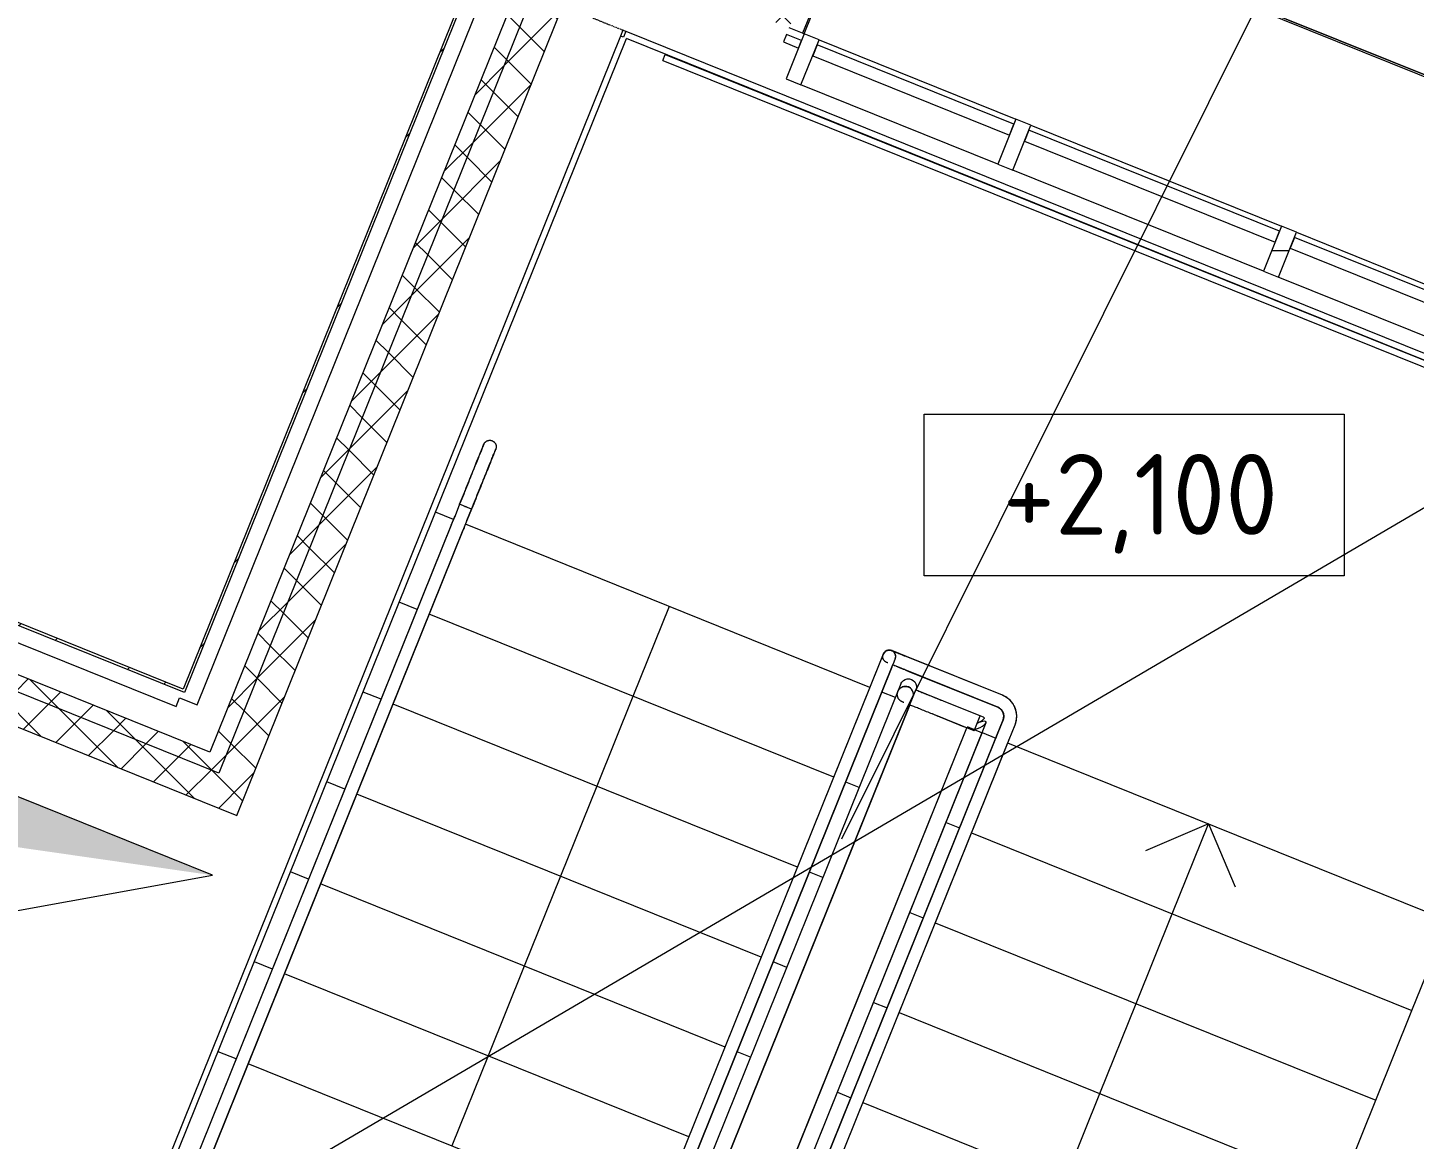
# Model space of a CAD drawing. Header units: millimetres. Extents: x -584918 to 2941280, y 3000189 to 4229862.
# Drawn here: x 181199 to 185491, y 3852971 to 3856411 of the extents above; entities that cross this region are included whole.
import ezdxf

# ---------------------------------------------------------------- set-up
doc = ezdxf.new("R2010")
doc.units = ezdxf.units.MM
doc.linetypes.add('ASVP_Штриховая_ш3 п1_5', pattern=[4.5, 3, -1.5])
for name, color, linetype, lineweight in [('Аннотация', 7, 'Continuous', 0), ('Витраж', 7, 'Continuous', 0), ('Лестницы', 7, 'Continuous', 0), ('Линии', 7, 'Continuous', 0), ('Линии разделители', 7, 'ASVP_Штриховая_ш3 п1_5', 0), ('Обобщенные модели', 7, 'Continuous', 0), ('Ограждение', 7, 'Continuous', 0), ('Отметки', 7, 'Continuous', 0), ('Панели витража', 7, 'Continuous', 0), ('Стены внутренние', 7, 'Continuous', 0), ('Стены наружные', 7, 'Continuous', 0), ('Стены отделка', 7, 'Continuous', 0), ('Стены перегородки', 7, 'Continuous', 0), ('Стены штриховка', 7, 'Continuous', 0), ('Стрелки вверх', 7, 'Continuous', 0), ('Узлы', 7, 'Continuous', 0), ('экспертиза ДУ пояснения', 6, 'Continuous', 0), ('экспертиза условные обозначения', 1, 'Continuous', 0)]:
    doc.layers.add(name, color=color, linetype=linetype, lineweight=lineweight)
doc.styles.add('GOST Common_2', font='', dxfattribs={"height": 500})
doc.styles.get('GOST Common_2').set_extended_font_data('GOST Common')
pattern_1 = [(45, (184030.3, 3824416.36), (-235.7317, 235.7317), []), (45, (184187.46, 3824416.36), (-235.7317, 235.7317), [])]
pattern_2 = [(45, (184030.3, 3824416.36), (-70.71068, 70.71068), []), (135, (184030.3, 3824416.36), (-70.71068, -70.71068), [])]

# ---------------------------------------------------------------- blocks, each defined once
blk = doc.blocks.new('Системная панель - Cтеклопакет Двухкамерный_36 мм-6485565-АР Этаж 02')
at = {"layer": 'Панели витража', "lineweight": 18}
for p, q in [((418.3, 18), (-418.3, 18)), ((-418.3, 18), (-418.3, -18)), ((418.3, -18), (418.3, 18)), ((-418.3, -18), (418.3, -18))]:
    blk.add_line(p, q, dxfattribs=at)
blk = doc.blocks.new('Прямоугольный импост - 50х150_RAL 3009-6573670-АР Этаж 02')
at = {"layer": 'Витраж'}
for p, q in [((273.9, 31693.2), (1050, 31380.5)), ((993.9, 31241.4), (217.9, 31554.1))]:
    blk.add_line(p, q, dxfattribs=at)
blk = doc.blocks.new('Прямоугольный импост - 50х150_RAL 3009-6573673-АР Этаж 02')
at = {"layer": 'Витраж'}
h = blk.add_hatch(dxfattribs=at)
h.set_pattern_fill('FP_4', color=256, style=0, pattern_type=2)
h.set_pattern_definition([(158.051, (-10730.44, -29463.5), (-284.821, -706.768), []), (158.051, (-10694.75, -29374.9), (-284.821, -706.768), []), (158.051, (-10659.2, -29286.8), (-284.821, -706.768), []), (158.051, (-10552.7, -29022.44), (-284.821, -706.768), [])])
h.paths.add_polyline_path([(-25, -115), (-25, 35), (25, 35), (25, -115)])
at = {"layer": 'Витраж', "lineweight": 18}
for p, q in [((-25, 35), (25, 35)), ((-25, -115), (-25, 35)), ((25, 35), (25, -115)), ((25, -115), (-25, -115))]:
    blk.add_line(p, q, dxfattribs=at)
blk = doc.blocks.new('Системная панель - Cтеклопакет Двухкамерный_36 мм-7836303-АР Этаж 02')
at = {"layer": 'Панели витража', "lineweight": 18}
for p, q in [((328.3, 18), (-328.3, 18)), ((-328.3, 18), (-328.3, -18)), ((328.3, -18), (328.3, 18)), ((-328.3, -18), (328.3, -18))]:
    blk.add_line(p, q, dxfattribs=at)
blk = doc.blocks.new('Прямоугольный импост - 50х150_RAL 3009-7836373-АР Этаж 02')
at = {"layer": 'Витраж'}
for p, q in [((-381.5, 31957.4), (227.6, 31711.9)), ((171.5, 31572.8), (-437.6, 31818.2))]:
    blk.add_line(p, q, dxfattribs=at)
blk = doc.blocks.new('Прямоугольный импост - 50х150_RAL 3009-V1-АР Этаж 02')
at = {"layer": 'Витраж', "lineweight": 18}
for p, q in [((-25, 35), (25, 35)), ((-25, -115), (-25, 35)), ((25, 35), (25, -115)), ((25, -115), (-25, -115))]:
    blk.add_line(p, q, dxfattribs=at)
blk = doc.blocks.new('Ограждение - Ограждение-6237857-АР Этаж 02')
at = {"layer": 'Ограждение'}
for p, q in [((-865.4, 31893.6), (-857.9, 31912.2)), ((-857.9, 31912.2), (2017.4, 30753.5)), ((-865.4, 31893.6), (2009.9, 30734.9)), ((2017.4, 30753.5), (2009.9, 30734.9))]:
    blk.add_line(p, q, dxfattribs=at)
blk = doc.blocks.new('Тип перил - Перила_Внутренний_-6241372-АР Этаж 02')
at = {"layer": 'Ограждение'}
for p, q in [((-1494.5, 30520), (-1508.7, 30484.5)), ((-1478.1, 30513.4), (-1473.7, 30511.6)), ((-1471.6, 30469.6), (-1457.4, 30505)), ((-1520.4, 30455.5), (-2970.6, 26857)), ((-2933.5, 26842.1), (-1483.3, 30440.6))]:
    blk.add_line(p, q, dxfattribs=at)
at = {"layer": 'Ограждение', "flags": 128}
for points in [[(-1520.4, 30455.5), (-1519.5, 30457.9), (-1518.5, 30460.2), (-1517.5, 30462.7), (-1516.6, 30465.1), (-1515.5, 30467.6), (-1514.5, 30470.1), (-1513.5, 30472.7), (-1512.5, 30475.3), (-1511.4, 30477.8), (-1510.4, 30480.4), (-1509.3, 30483), (-1508.7, 30484.5)], [(-1471.6, 30469.6), (-1472.7, 30467), (-1473.7, 30464.4), (-1474.8, 30461.8), (-1475.8, 30459.3), (-1476.8, 30456.7), (-1477.8, 30454.2), (-1478.9, 30451.7), (-1479.9, 30449.2), (-1480.8, 30446.7), (-1481.8, 30444.3), (-1482.8, 30441.9), (-1483.3, 30440.6)]]:
    blk.add_lwpolyline(points, dxfattribs=at)
blk = doc.blocks.new('Тип перил - Дуга D40_расстояние между поручнями 400-6859487-АР Этаж 02')
at = {"layer": 'Ограждение'}
for p, q in [((0, 0), (0, 2.3)), ((0, -2.3), (0, 0))]:
    blk.add_line(p, q, dxfattribs=at)
at = {"layer": 'Ограждение', "flags": 128}
for points in [[(0, 20), (8, 20), (16, 20), (23.9, 20), (31.9, 20), (39.7, 20), (47.5, 20), (55.3, 20), (62.9, 20), (70.5, 20), (77.9, 20), (85.2, 20), (92.4, 20), (99.4, 20), (106.2, 20), (112.9, 20), (119.4, 20), (125.8, 20), (131.9, 20), (137.8, 20), (143.5, 20), (148.9, 20), (154.1, 20), (159.1, 20), (163.8, 20), (168.3, 20), (172.5, 20), (176.4, 20), (180, 20), (183.4, 20), (186.4, 20), (189.2, 20), (191.6, 20), (193.7, 20), (195.6, 20), (197.1, 20), (198.3, 20), (199.2, 20), (199.7, 20), (200, 20), (200, 20)], [(200, 20), (199.8, 20), (199.4, 20), (198.6, 20), (197.4, 20), (196, 20), (194.3, 20), (192.2, 20), (189.8, 20), (187.2, 20), (184.2, 20), (181, 20), (177.4, 20), (173.6, 20), (169.5, 20), (165.1, 20), (160.4, 20), (155.5, 20), (150.4, 20), (145, 20), (139.3, 20), (133.5, 20), (127.4, 20), (121.2, 20), (114.7, 20), (108.1, 20), (101.2, 20), (94.3, 20), (87.1, 20), (79.9, 20), (72.5, 20), (65, 20), (57.3, 20), (49.6, 20), (41.8, 20), (34, 20), (26.1, 20), (18.1, 20), (10.2, 20), (2.2, 20), (0, 20)], [(200, 20), (200.8, 20), (201.6, 19.9), (202.4, 19.9), (203.2, 19.7), (204, 19.6), (204.8, 19.4), (205.5, 19.2), (206.3, 19), (207, 18.7), (207.8, 18.4), (208.5, 18.1), (209.2, 17.7), (209.9, 17.4), (210.6, 16.9), (211.3, 16.5), (211.9, 16), (212.6, 15.6), (213.2, 15), (213.8, 14.5), (214.3, 13.9), (214.9, 13.3), (215.4, 12.7), (215.9, 12.1), (216.4, 11.5), (216.8, 10.8), (217.2, 10.1), (217.6, 9.4), (218, 8.7), (218.3, 8), (218.6, 7.2), (218.9, 6.5), (219.2, 5.7), (219.4, 5), (219.6, 4.2), (219.7, 3.4), (219.8, 2.6), (219.9, 1.8), (220, 1), (220, 0.2), (220, 0)], [(220, 0), (220, -0.8), (219.9, -1.6), (219.9, -2.4), (219.7, -3.2), (219.6, -4), (219.4, -4.8), (219.2, -5.5), (219, -6.3), (218.7, -7), (218.4, -7.8), (218.1, -8.5), (217.7, -9.2), (217.4, -9.9), (216.9, -10.6), (216.5, -11.3), (216, -11.9), (215.6, -12.6), (215, -13.2), (214.5, -13.8), (213.9, -14.3), (213.3, -14.9), (212.7, -15.4), (212.1, -15.9), (211.5, -16.4), (210.8, -16.8), (210.1, -17.2), (209.4, -17.6), (208.7, -18), (208, -18.3), (207.2, -18.6), (206.5, -18.9), (205.7, -19.2), (205, -19.4), (204.2, -19.6), (203.4, -19.7), (202.6, -19.8), (201.8, -19.9), (201, -20), (200.2, -20), (200, -20)], [(0, -20), (8, -20), (16, -20), (23.9, -20), (31.9, -20), (39.7, -20), (47.5, -20), (55.3, -20), (62.9, -20), (70.5, -20), (77.9, -20), (85.2, -20), (92.4, -20), (99.4, -20), (106.2, -20), (112.9, -20), (119.4, -20), (125.8, -20), (131.9, -20), (137.8, -20), (143.5, -20), (148.9, -20), (154.1, -20), (159.1, -20), (163.8, -20), (168.3, -20), (172.5, -20), (176.4, -20), (180, -20), (183.4, -20), (186.4, -20), (189.2, -20), (191.6, -20), (193.7, -20), (195.6, -20), (197.1, -20), (198.3, -20), (199.2, -20), (199.7, -20), (200, -20), (200, -20)], [(200, -20), (199.8, -20), (199.4, -20), (198.6, -20), (197.4, -20), (196, -20), (194.3, -20), (192.2, -20), (189.8, -20), (187.2, -20), (184.2, -20), (181, -20), (177.4, -20), (173.6, -20), (169.5, -20), (165.1, -20), (160.4, -20), (155.5, -20), (150.4, -20), (145, -20), (139.3, -20), (133.5, -20), (127.4, -20), (121.2, -20), (114.7, -20), (108.1, -20), (101.2, -20), (94.3, -20), (87.1, -20), (79.9, -20), (72.5, -20), (65, -20), (57.3, -20), (49.6, -20), (41.8, -20), (34, -20), (26.1, -20), (18.1, -20), (10.2, -20), (2.2, -20), (0, -20)]]:
    blk.add_lwpolyline(points, dxfattribs=at)
blk = doc.blocks.new('Тип перил - Перила_Внутренний_-V3-АР Этаж 02')
at = {"layer": 'Ограждение'}
for p, q in [((-1508.7, 30484.5), (-1517.1, 30463.8)), ((-1494.5, 30520), (-1508.7, 30484.5)), ((-1457.4, 30505), (-1494.5, 30520)), ((-1457.4, 30505), (-1471.6, 30469.6)), ((-1517.1, 30463.8), (-2967.2, 26865.3)), ((-1480, 30448.9), (-2930.1, 26850.4)), ((-1471.6, 30469.6), (-1480, 30448.9))]:
    blk.add_line(p, q, dxfattribs=at)
blk = doc.blocks.new('Прямоугольный импост - 50х150_RAL 3009-V13-АР Этаж 02')
at = {"layer": 'Витраж', "lineweight": 18}
for p, q in [((-25, 35), (25, 35)), ((-25, -115), (-25, 35)), ((25, 35), (25, -115)), ((25, -115), (-25, -115))]:
    blk.add_line(p, q, dxfattribs=at)
blk = doc.blocks.new('Ограждение - Ограждение-6859976-АР Этаж 02')
at = {"layer": 'Ограждение'}
blk.add_line((121.2, 29847.3), (119.3, 29848.1), dxfattribs=at)
blk = doc.blocks.new('Тип верхнего поручня - Верхний поручень_Внутренний_-6860136-АР Этаж 02')
at = {"layer": 'Ограждение'}
for p, q in [((-128.2, 29964), (-1623.1, 26254.6)), ((-1554.8, 26290.2), (-81.9, 29945.3)), ((127.9, 29860.8), (10.9, 29908)), ((-568.3, 28096.1), (136.2, 29844.3)), ((-7.8, 29861.6), (67.8, 29831.1)), ((73.1, 29821.5), (-622.5, 28095.3))]:
    blk.add_line(p, q, dxfattribs=at)
at = {"layer": 'Ограждение', "flags": 128}
for points in [[(-128.2, 29964), (-125, 29969.7), (-120.5, 29974.4), (-114.8, 29977.7), (-108.5, 29979.4), (-102, 29979.5), (-95.7, 29977.9), (-90, 29974.7), (-85.4, 29970.1), (-82, 29964.5), (-80.3, 29958.2), (-80.2, 29951.6), (-81.9, 29945.3)], [(-123.7, 29908.3), (-124.7, 29908.7), (-125.6, 29909.1), (-126.4, 29909.6), (-127.3, 29910.1), (-128.2, 29910.6), (-129, 29911.2), (-129.8, 29911.8), (-130.6, 29912.4), (-131.3, 29913.1), (-132, 29913.8), (-132.7, 29914.5), (-133.4, 29915.2), (-134, 29916), (-134.6, 29916.8), (-135.2, 29917.6), (-135.7, 29918.5), (-136.2, 29919.3), (-136.7, 29920.2), (-137.1, 29921.1), (-137.5, 29922), (-137.9, 29923), (-138.2, 29923.9), (-138.5, 29924.9), (-138.7, 29925.8), (-138.9, 29926.8), (-139.1, 29927.8), (-139.2, 29928.8), (-139.3, 29929.8), (-139.4, 29930.8), (-139.4, 29931.8), (-139.4, 29932.8), (-139.3, 29933.8), (-139.2, 29934.8), (-139, 29935.8), (-138.8, 29936.8), (-138.6, 29937.7), (-138.3, 29938.7), (-138, 29939.6), (-137.7, 29940.6), (-137.3, 29941.5), (-136.9, 29942.4), (-136.4, 29943.3), (-135.9, 29944.2), (-135.4, 29945), (-134.8, 29945.9), (-134.3, 29946.7), (-133.6, 29947.4), (-133, 29948.2), (-132.3, 29948.9), (-131.6, 29949.6), (-130.8, 29950.3), (-130.1, 29950.9), (-129.3, 29951.6), (-128.5, 29952.1), (-127.6, 29952.7), (-126.8, 29953.2), (-125.9, 29953.7), (-125, 29954.1), (-124.1, 29954.5), (-123.2, 29954.9), (-122.2, 29955.2), (-121.3, 29955.5), (-120.3, 29955.8), (-119.3, 29956), (-118.3, 29956.2), (-117.3, 29956.3), (-116.3, 29956.4), (-115.4, 29956.5), (-114.4, 29956.5), (-113.4, 29956.5), (-112.4, 29956.4), (-111.4, 29956.3), (-110.4, 29956.2), (-109.4, 29956), (-108.4, 29955.8), (-107.4, 29955.5), (-106.5, 29955.2), (-105.5, 29954.9), (-105, 29954.7)], [(-105, 29954.7), (-105, 29954.6), (-104.7, 29954.5), (-104.2, 29954.3), (-103.6, 29954.1), (-102.7, 29953.7), (-101.7, 29953.3), (-100.5, 29952.9), (-99.2, 29952.3), (-97.6, 29951.7)], [(-81.9, 29945.3), (-79.3, 29944.3), (-76.3, 29943.1), (-73.1, 29941.8), (-69.9, 29940.5), (-66.5, 29939.1), (-63, 29937.7), (-59.3, 29936.3), (-55.6, 29934.7), (-51.7, 29933.2), (-47.8, 29931.6), (-43.7, 29930), (-39.6, 29928.3), (-35.4, 29926.6), (-31.1, 29924.9), (-26.8, 29923.1), (-22.3, 29921.3), (-17.9, 29919.5), (-13.4, 29917.7), (-8.8, 29915.9), (-4.2, 29914), (0.4, 29912.2), (5, 29910.3), (9.6, 29908.5), (10.9, 29908)], [(-118.9, 29906.3), (-120.1, 29906.8), (-121.2, 29907.3), (-122, 29907.6), (-122.7, 29907.9), (-123.3, 29908.1), (-123.6, 29908.2), (-123.7, 29908.3), (-123.7, 29908.3)], [(-7.8, 29861.6), (-12.4, 29863.4), (-17.1, 29865.3), (-21.7, 29867.2), (-26.3, 29869), (-30.8, 29870.9), (-35.4, 29872.7), (-39.8, 29874.5), (-44.3, 29876.3), (-48.6, 29878), (-52.9, 29879.8), (-57.2, 29881.5), (-61.3, 29883.2), (-65.4, 29884.8), (-69.4, 29886.4), (-73.3, 29888), (-77, 29889.5), (-80.7, 29891), (-84.2, 29892.4), (-87.7, 29893.8), (-91, 29895.1), (-94.1, 29896.4), (-97.2, 29897.6), (-100, 29898.7)], [(100.4, 29822.5), (108.8, 29825.8), (116.8, 29829.6), (124, 29833.6), (129.9, 29837.5), (134, 29841.2), (136.2, 29844.3)], [(127.9, 29860.8), (129.6, 29859.2), (129.1, 29856.7), (126.5, 29853.5), (121.9, 29849.8), (115.6, 29845.8), (108.2, 29841.8), (105.4, 29840.4)], [(136.2, 29844.3), (136.2, 29846.6), (134, 29847.9), (129.9, 29848.3), (124, 29847.5), (116.8, 29845.8), (114.2, 29845.1)]]:
    blk.add_lwpolyline(points, dxfattribs=at)
at = {"layer": 'Ограждение'}
for start, end in [(68.0513, 113.0513), (318.8149, 68.0513)]:
    blk.add_arc((-114.4, 29931.5), 25, start, end, dxfattribs=at)
blk = doc.blocks.new('Тип верхнего поручня - Верхний поручень_Внутренний_-V34-АР Этаж 02')
at = {"layer": 'Ограждение'}
for p, q in [((-128.2, 29964), (-1610.6, 26285.7)), ((-12.3, 29917.3), (-82.8, 29945.7)), ((-100.5, 29899), (-1554.8, 26290.2)), ((117.6, 29865), (-12.3, 29917.3)), ((98.9, 29818.6), (-31, 29870.9)), ((98.9, 29818.6), (117.6, 29865)), ((-622.5, 28095.3), (75.7, 29827.9)), ((-568.3, 28096.1), (123.6, 29813.1)), ((77.3, 29831.8), (123.6, 29813.1))]:
    blk.add_line(p, q, dxfattribs=at)
blk = doc.blocks.new('Тип перил - Перила_Внутренний_-6860151-АР Этаж 02')
at = {"layer": 'Ограждение'}
for p, q in [((-189, 30040.7), (-1723, 26234)), ((-1685.9, 26219), (-151.9, 30025.7)), ((186.4, 29928.9), (-91.8, 30041)), ((-106.8, 30003.9), (171.5, 29891.8)), ((188.1, 29852.7), (169.8, 29807.3)), ((206.9, 29792.3), (225.2, 29837.8)), ((164.8, 29794.8), (-518.7, 28098.7)), ((-474.7, 28101.1), (201.9, 29779.9))]:
    blk.add_line(p, q, dxfattribs=at)
at = {"layer": 'Ограждение', "flags": 128}
for points in [[(-182.8, 30056.1), (-182.8, 30056.1), (-182.8, 30056), (-182.9, 30055.9), (-182.9, 30055.7), (-183, 30055.5), (-183.1, 30055.3), (-183.2, 30055), (-183.3, 30054.7), (-183.5, 30054.3), (-183.7, 30053.9), (-183.8, 30053.4), (-184, 30052.9), (-184.3, 30052.4), (-184.5, 30051.8), (-184.7, 30051.2), (-185, 30050.6), (-185.3, 30049.9), (-185.6, 30049.2), (-185.9, 30048.4), (-186.2, 30047.6), (-186.5, 30046.8), (-186.8, 30046), (-187.2, 30045.1), (-187.6, 30044.2), (-187.9, 30043.3), (-188.3, 30042.3), (-188.7, 30041.4), (-189, 30040.7)], [(-172.4, 30030.4), (-173.2, 30030.7), (-173.9, 30031.1), (-174.6, 30031.5), (-175.2, 30031.9), (-175.9, 30032.4), (-176.5, 30032.8), (-177.2, 30033.3), (-177.8, 30033.9), (-178.3, 30034.4), (-178.9, 30035), (-179.4, 30035.6), (-179.9, 30036.2), (-180.4, 30036.9), (-180.9, 30037.5), (-181.3, 30038.2), (-181.7, 30038.9), (-182.1, 30039.6), (-182.4, 30040.3), (-182.7, 30041), (-183, 30041.8), (-183.3, 30042.5), (-183.5, 30043.3), (-183.7, 30044.1), (-183.9, 30044.9), (-184, 30045.7), (-184.1, 30046.5), (-184.2, 30047.2), (-184.2, 30048), (-184.2, 30048.8), (-184.2, 30049.6), (-184.1, 30050.4), (-184, 30051.2), (-183.9, 30052), (-183.8, 30052.8), (-183.6, 30053.6), (-183.4, 30054.4), (-183.1, 30055.1), (-182.9, 30055.9), (-182.5, 30056.6), (-182.2, 30057.3), (-181.8, 30058.1), (-181.5, 30058.8), (-181, 30059.4), (-180.6, 30060.1), (-180.1, 30060.7), (-179.6, 30061.4), (-179.1, 30062), (-178.6, 30062.6), (-178, 30063.1), (-177.4, 30063.7), (-176.8, 30064.2), (-176.1, 30064.7), (-175.5, 30065.1), (-174.8, 30065.6), (-174.1, 30066), (-173.4, 30066.4), (-172.7, 30066.7), (-172, 30067), (-171.2, 30067.3), (-170.5, 30067.6), (-169.7, 30067.8), (-168.9, 30068), (-168.2, 30068.2), (-167.4, 30068.4), (-166.6, 30068.5), (-165.8, 30068.5), (-165, 30068.6), (-164.2, 30068.6), (-163.4, 30068.6), (-162.6, 30068.5), (-161.8, 30068.5), (-161, 30068.3), (-160.2, 30068.2), (-159.4, 30068), (-158.7, 30067.8), (-157.9, 30067.6), (-157.2, 30067.3), (-156.7, 30067.2)], [(-156.7, 30067.2), (-156.7, 30067.1), (-156.5, 30067.1), (-156.3, 30067), (-155.9, 30066.8), (-155.5, 30066.6), (-154.9, 30066.4), (-154.2, 30066.1), (-153.5, 30065.8), (-152.6, 30065.5), (-151.6, 30065.1), (-150.6, 30064.7), (-149.4, 30064.2), (-148.2, 30063.7), (-146.8, 30063.2), (-145.4, 30062.6), (-143.9, 30062), (-142.3, 30061.3), (-140.6, 30060.7), (-138.9, 30060), (-137.1, 30059.2), (-135.2, 30058.5), (-133.2, 30057.7), (-131.2, 30056.8), (-129.1, 30056), (-126.9, 30055.1), (-124.7, 30054.2), (-122.4, 30053.3), (-120.1, 30052.4), (-117.8, 30051.4), (-115.3, 30050.5), (-112.9, 30049.5), (-110.4, 30048.5), (-107.9, 30047.5), (-105.4, 30046.5), (-102.9, 30045.4), (-100.3, 30044.4), (-97.7, 30043.4), (-95.1, 30042.3), (-92.5, 30041.3), (-91.8, 30041)], [(-169, 30029), (-169.7, 30029.2), (-170.3, 30029.5), (-170.8, 30029.7), (-171.1, 30029.8), (-171.4, 30029.9), (-171.6, 30030), (-171.7, 30030)], [(-106.8, 30003.9), (-109.4, 30004.9), (-112, 30006), (-114.5, 30007), (-117.1, 30008.1), (-119.7, 30009.1), (-122.2, 30010.1), (-124.7, 30011.1), (-127.2, 30012.1), (-129.6, 30013.1), (-132.1, 30014.1), (-134.4, 30015), (-136.8, 30016), (-139, 30016.9), (-141.3, 30017.8), (-143.4, 30018.7), (-145.5, 30019.5), (-147.6, 30020.3), (-149.6, 30021.1), (-151.5, 30021.9), (-153.1, 30022.6)], [(-151.9, 30025.7), (-151.5, 30026.7), (-151.1, 30027.7), (-150.7, 30028.6), (-150.3, 30029.6), (-150, 30030.4), (-149.6, 30031.3), (-149.3, 30032.1), (-149, 30032.9), (-148.7, 30033.7), (-148.4, 30034.5), (-148.1, 30035.2), (-147.8, 30035.8), (-147.6, 30036.5), (-147.3, 30037.1), (-147.1, 30037.6), (-146.9, 30038.1), (-146.7, 30038.6), (-146.5, 30039.1), (-146.3, 30039.5), (-146.2, 30039.8), (-146.1, 30040.1), (-146, 30040.4), (-145.9, 30040.6), (-145.8, 30040.8), (-145.7, 30041), (-145.7, 30041.1), (-145.7, 30041.1), (-145.7, 30041.1)], [(225.2, 29837.8), (226.2, 29840.4), (227.1, 29843), (227.9, 29845.7), (228.5, 29848.4), (229.1, 29851.2), (229.6, 29853.9), (229.9, 29856.7), (230.1, 29859.5), (230.2, 29862.3), (230.3, 29865.1), (230.2, 29867.9), (229.9, 29870.7), (229.6, 29873.5), (229.2, 29876.2), (228.6, 29879), (228, 29881.7), (227.2, 29884.4), (226.3, 29887.1), (225.4, 29889.7), (224.3, 29892.3), (223.1, 29894.8), (221.8, 29897.3), (220.4, 29899.7), (218.9, 29902.1), (217.4, 29904.4), (215.7, 29906.7), (213.9, 29908.9), (212.1, 29911), (210.2, 29913), (208.2, 29915), (206.1, 29916.8), (203.9, 29918.6), (201.7, 29920.3), (199.4, 29921.9), (197.1, 29923.5), (194.7, 29924.9), (192.2, 29926.2), (189.7, 29927.4), (187.1, 29928.6), (186.4, 29928.9)], [(171.5, 29891.8), (172.6, 29891.3), (173.7, 29890.8), (174.7, 29890.2), (175.8, 29889.6), (176.8, 29889), (177.8, 29888.3), (178.7, 29887.6), (179.7, 29886.8), (180.6, 29886), (181.4, 29885.2), (182.3, 29884.3), (183.1, 29883.4), (183.8, 29882.5), (184.5, 29881.5), (185.2, 29880.6), (185.9, 29879.6), (186.5, 29878.5), (187, 29877.5), (187.6, 29876.4), (188, 29875.3), (188.5, 29874.2), (188.9, 29873), (189.2, 29871.9), (189.5, 29870.7), (189.7, 29869.5), (189.9, 29868.3), (190.1, 29867.2), (190.2, 29866), (190.3, 29864.8), (190.3, 29863.6), (190.2, 29862.4), (190.1, 29861.2), (190, 29860), (189.8, 29858.8), (189.6, 29857.6), (189.3, 29856.4), (189, 29855.3), (188.6, 29854.1), (188.2, 29853), (188.1, 29852.7)], [(169.8, 29807.3), (169.3, 29806.2), (168.9, 29805.1), (168.4, 29803.9), (168, 29802.8), (167.6, 29801.7), (167.1, 29800.7), (166.7, 29799.6), (166.3, 29798.5), (165.8, 29797.5), (165.4, 29796.4), (165, 29795.4), (164.8, 29794.8)], [(201.9, 29779.9), (202.3, 29780.9), (202.7, 29781.9), (203.1, 29782.9), (203.5, 29784), (204, 29785.1), (204.4, 29786.2), (204.8, 29787.2), (205.3, 29788.3), (205.7, 29789.4), (206.2, 29790.6), (206.6, 29791.7), (206.9, 29792.3)]]:
    blk.add_lwpolyline(points, dxfattribs=at)
at = {"layer": 'Ограждение'}
for start, end in [(143.0513, 167.4424), (158.0513, 165.4724), (338.0513, 158.0513), (118.6576, 138.0185), (68.0513, 113.0513), (18.695, 68.0513), (1.3612, 14.7226), (328.6602, 354.4061), (330.6327, 338.0513)]:
    blk.add_arc((-164.2, 30048.6), 20, start, end, dxfattribs=at)
blk = doc.blocks.new('Тип перил - Перила_Внутренний_-V36-АР Этаж 02')
at = {"layer": 'Ограждение'}
for p, q in [((-182.8, 30056.1), (-193.1, 30030.4)), ((-110.4, 30048.5), (-156.7, 30067.2)), ((186.4, 29928.9), (-110.4, 30048.5)), ((-193.1, 30030.4), (-1723, 26234)), ((-156, 30015.5), (-1685.9, 26219)), ((-125.3, 30011.4), (-153.1, 30022.6)), ((171.5, 29891.8), (-125.3, 30011.4)), ((169.8, 29807.3), (188.1, 29852.7)), ((206.9, 29792.3), (225.2, 29837.8)), ((161.4, 29786.5), (169.8, 29807.3)), ((198.5, 29771.6), (206.9, 29792.3)), ((-518.7, 28098.7), (161.4, 29786.5)), ((-474.7, 28101.1), (198.5, 29771.6))]:
    blk.add_line(p, q, dxfattribs=at)
for radius in [70, 30]:
    blk.add_arc((160.3, 29863.9), radius, 338.0513, 68.0513, dxfattribs=at)
blk = doc.blocks.new('Тип перил - Перила_Внутренний_-6860165-АР Этаж 02')
at = {"layer": 'Ограждение'}
blk.add_line((-165.8, 30068.5), (-165, 30068.6), dxfattribs=at)
at = {"layer": 'Ограждение', "flags": 128}
for points in [[(-183.5, 30054.3), (-183.7, 30053.9), (-183.8, 30053.4), (-184, 30052.9), (-184.3, 30052.4), (-184.5, 30051.8), (-184.7, 30051.2), (-185, 30050.6), (-185.3, 30049.9), (-185.6, 30049.2), (-185.9, 30048.4), (-186.2, 30047.6), (-186.5, 30046.8), (-186.8, 30046), (-187.2, 30045.1), (-187.6, 30044.2)], [(-154.9, 30066.4), (-154.2, 30066.1), (-153.5, 30065.8), (-152.6, 30065.5), (-152, 30065.2)], [(-149.4, 30064.2), (-148.2, 30063.7), (-146.8, 30063.2), (-145.4, 30062.6), (-143.9, 30062), (-142.3, 30061.3), (-140.6, 30060.7), (-138.9, 30060), (-137.1, 30059.2), (-135.2, 30058.5), (-133.2, 30057.7), (-131.2, 30056.8), (-129.1, 30056), (-126.9, 30055.1), (-124.7, 30054.2), (-122.4, 30053.3), (-120.1, 30052.4), (-117.8, 30051.4), (-115.3, 30050.5), (-112.9, 30049.5), (-110.4, 30048.5)], [(-132.1, 30014.1), (-134.4, 30015), (-136.8, 30016), (-139, 30016.9), (-141.3, 30017.8)], [(225.2, 29837.8), (226.2, 29840.4), (227.1, 29843), (227.9, 29845.7), (228.5, 29848.4), (229.1, 29851.2), (229.6, 29853.9), (229.9, 29856.7), (230.1, 29859.5), (230.2, 29862.3), (230.3, 29865.1), (230.2, 29867.9), (229.9, 29870.7), (229.6, 29873.5), (229.2, 29876.2), (228.6, 29879), (228, 29881.7), (227.2, 29884.4), (226.3, 29887.1), (225.4, 29889.7), (224.3, 29892.3), (223.1, 29894.8), (221.8, 29897.3), (220.4, 29899.7), (218.9, 29902.1), (217.4, 29904.4), (215.7, 29906.7), (213.9, 29908.9), (212.1, 29911), (210.2, 29913), (208.2, 29915), (206.1, 29916.8), (203.9, 29918.6), (201.7, 29920.3), (199.4, 29921.9), (197.1, 29923.5), (194.7, 29924.9), (192.2, 29926.2), (189.7, 29927.4), (187.1, 29928.6)], [(166.3, 29798.5), (165.8, 29797.5), (165.4, 29796.4), (165, 29795.4), (164.8, 29794.8)], [(169.8, 29807.3), (169.3, 29806.2), (168.9, 29805.1), (168.4, 29803.9), (168, 29802.8)], [(204.8, 29787.2), (205.3, 29788.3), (205.7, 29789.4), (206.2, 29790.6), (206.6, 29791.7), (206.9, 29792.3)], [(201.9, 29779.9), (202.3, 29780.9), (202.7, 29781.9), (203.1, 29782.9), (203.5, 29784)]]:
    blk.add_lwpolyline(points, dxfattribs=at)
blk = doc.blocks.new('Тип перил - Перила_Внутренний_-V37-АР Этаж 02')
at = {"layer": 'Ограждение'}
for p, q in [((-182.8, 30056.1), (-188.5, 30041.9)), ((-110.4, 30048.5), (-156.7, 30067.2)), ((-131.7, 30013.9), (-142.3, 30018.2)), ((164.7, 29794.8), (169.8, 29807.3)), ((201.8, 29779.8), (206.9, 29792.3))]:
    blk.add_line(p, q, dxfattribs=at)
for start, end in [(28.2864, 68.0513), (338.0513, 17.8162)]:
    blk.add_arc((160.3, 29863.9), 30, start, end, dxfattribs=at)
blk = doc.blocks.new('Откос с зашивкой _верх_низ_ - Откос-V91-АР Этаж 02')
at = {"layer": 'Обобщенные модели'}
for p, q in [((-1180, 300), (-1180, -300)), ((-1175, 300), (-1180, 300)), ((-1175, -300), (-1175, 300)), ((1180, 300), (1175, 300)), ((1175, 300), (1175, -300)), ((1180, -300), (1180, 300)), ((-1220, 55), (-1255, 55)), ((-1255, 55), (-1255, 50)), ((-1255, 50), (-1225, 50)), ((-1225, 50), (-1225, -300)), ((-1220, -295), (-1220, 55)), ((-1220, 55), (-1180, 55)), ((1180, 55), (1220, 55)), ((1255, 55), (1220, 55)), ((1220, 55), (1220, -295)), ((1225, -300), (1225, 50)), ((1225, 50), (1255, 50)), ((1255, 50), (1255, 55)), ((-1225, -300), (-1175, -300)), ((-1175, -295), (-1220, -295)), ((-1180, -300), (-1175, -300)), ((-1175, -300), (-1175, -295)), ((1175, -295), (-1175, -295)), ((-1175, -300), (1175, -300)), ((1175, -300), (-1175, -300)), ((1220, -295), (1175, -295)), ((1175, -295), (1175, -300)), ((1175, -300), (1180, -300)), ((1175, -300), (1225, -300))]:
    blk.add_line(p, q, dxfattribs=at)
blk = doc.blocks.new('Системная панель - Глухая панель_25 мм-V104-АР Этаж 02')
at = {"layer": 'Панели витража', "lineweight": 18}
for p, q in [((25, 12.5), (-25, 12.5)), ((-25, 12.5), (-25, -12.5)), ((25, -12.5), (25, 12.5)), ((-25, -12.5), (25, -12.5))]:
    blk.add_line(p, q, dxfattribs=at)
blk = doc.blocks.new('Высотные отметки - Рамка-5093-АР Этаж 02')
at = {"layer": 'Аннотация'}
for p, q in [((-6.5, 0), (-6.5, 5)), ((-6.5, 5), (6.5, 5)), ((6.5, 5), (6.5, 0)), ((6.5, 0), (-6.5, 0))]:
    blk.add_line(p, q, dxfattribs=at)

msp = doc.modelspace()

# ---------------------------------------------------------------- hatches: boundary and pattern name
at = {"layer": 'Стены наружные'}
h = msp.add_hatch(dxfattribs=at)
h.set_pattern_fill('FP_17', color=256, style=0, pattern_type=2)
h.set_pattern_definition(pattern_1)
h.paths.add_polyline_path([(181684.314, 3854353.592), (182768.265, 3857043.396), (182760.845, 3857046.387), (181676.893, 3854356.582), (181679.884, 3854355.377)])
h = msp.add_hatch(dxfattribs=at)
h.set_pattern_fill('FP_36', color=256, style=0, pattern_type=2)
h.set_pattern_definition(pattern_2)
h.paths.add_polyline_path([(181809.321, 3854150.119), (182893.272, 3856839.924), (182846.896, 3856858.613), (181762.945, 3854168.808), (181790.632, 3854157.65)])
h = msp.add_hatch(dxfattribs=at)
h.set_pattern_fill('FP_36', color=256, style=0, pattern_type=2)
h.set_pattern_definition(pattern_2)
h.paths.add_polyline_path([(181790.632, 3854103.743), (181809.321, 3854150.119), (177820.99, 3855757.357), (177802.301, 3855710.981), (181771.251, 3854111.553)])
h.paths.add_polyline_path([(176132.767, 3856383.778), (176151.456, 3856430.154), (175131.185, 3856841.308), (175112.496, 3856794.932), (176121.131, 3856388.467)])
h = msp.add_hatch(dxfattribs=at)
h.set_pattern_fill('FP_36', color=256, style=0, pattern_type=2)
h.set_pattern_definition(pattern_2)
h.paths.add_polyline_path([(181883.384, 3854066.365), (182967.335, 3856756.17), (182874.583, 3856793.548), (181790.632, 3854103.743), (181846.006, 3854081.428)])
h = msp.add_hatch(dxfattribs=at)
h.set_pattern_fill('FP_36', color=256, style=0, pattern_type=2)
h.set_pattern_definition(pattern_2)
h.paths.add_polyline_path([(181846.006, 3853973.613), (181883.384, 3854066.365), (177802.301, 3855710.981), (177764.923, 3855618.229), (181808.606, 3853988.685)])
h.paths.add_polyline_path([(176095.389, 3856291.026), (176132.767, 3856383.778), (175205.248, 3856757.554), (175167.87, 3856664.803), (176091.954, 3856292.411)])
h = msp.add_hatch(dxfattribs=at)
h.set_pattern_fill('FP_36', color=256, style=0, pattern_type=2)
h.set_pattern_definition(pattern_2)
h.paths.add_polyline_path([(189608.094, 3853972.229), (189645.471, 3854064.981), (188717.952, 3854438.757), (188680.575, 3854346.005), (189567.258, 3853988.685)])
h.paths.add_polyline_path([(187011.041, 3855018.803), (187048.418, 3855111.555), (185865.832, 3855588.119), (185828.454, 3855495.367), (186988.712, 3855027.801)])
h.paths.add_polyline_path([(183556.033, 3856411.119), (183593.411, 3856503.871), (182967.335, 3856756.17), (182929.958, 3856663.418), (183325.871, 3856503.871)])
h = msp.add_hatch(dxfattribs=at)
h.set_pattern_fill('FP_17', color=256, style=0, pattern_type=2)
h.set_pattern_definition(pattern_1)
h.paths.add_polyline_path([(181676.893, 3854356.582), (181679.884, 3854364.002), (177900.244, 3855887.14), (177897.254, 3855879.72), (181669.044, 3854359.745)])
at = {"layer": 'Узлы'}
h = msp.add_hatch(color=256, dxfattribs=at)
h.paths.add_polyline_path([(192311.742, 3843826.28), (192877.448, 3844576.997), (193576.352, 3844556.528), (192741.585, 3844892.927), (192328.354, 3843867.503)])
h.paths.add_polyline_path([(189882.196, 3845020.98), (188605.944, 3845535.29), (188531.189, 3845349.786), (188652.433, 3845419.786), (189853.817, 3845030.183)])
h.paths.add_polyline_path([(192816.34, 3845078.43), (193473.346, 3845950.307), (194137.016, 3845947.806), (193302.249, 3846284.205), (192909.784, 3845310.31)])
h.paths.add_polyline_path([(185022.413, 3847141.122), (183445.63, 3847776.541), (183314.809, 3847451.91), (183504.209, 3847605.283), (185013.414, 3847143.873)])
h.paths.add_polyline_path([(185769.965, 3848996.159), (184193.183, 3849631.579), (184118.428, 3849446.075), (184256.992, 3849526.075), (185759.859, 3848999.699)])
h.paths.add_polyline_path([(192378.606, 3851777.609), (192726.015, 3852430.99), (192872.406, 3852441.131), (192677.627, 3852519.624), (192386.082, 3851796.159)])
h.paths.add_polyline_path([(178631.531, 3853220.523), (179522.485, 3854111.478), (181771.251, 3853788.11), (179266.95, 3854797.306), (178646.482, 3853257.624)])
h.paths.add_polyline_path([(177982.267, 3853482.167), (178715.024, 3854804.095), (179081.446, 3854872.061), (178617.687, 3855058.949), (178022.881, 3853582.948)])
h.paths.add_polyline_path([(168010.609, 3853565.367), (169886.645, 3855598.828), (174356.914, 3854705.938), (169292.661, 3856746.756), (168013.621, 3853572.842)])
at = {"layer": 'экспертиза условные обозначения', "lineweight": -3}
h = msp.add_hatch(dxfattribs=at)
h.set_pattern_fill('GRASS', color=3, scale=24)
h.set_pattern_definition([(90, (183626.44, 3579035.56), (-431.0523, 431.0523), [114.3, -747.8046]), (45, (183626.44, 3579035.56), (-431.0523, 431.0523), [114.3, -495.3]), (135, (183626.44, 3579035.56), (-431.0523, -431.0523), [114.3, -495.3])])
edge = h.paths.add_edge_path()
edge.add_line((165449.618, 3852387.21), (166159.793, 3854149.496))
edge.add_line((166159.793, 3854149.496), (183114.838, 3847316.866))
edge.add_line((183114.838, 3847316.866), (182404.664, 3845554.58))
edge.add_line((182404.664, 3845554.58), (177800.899, 3847415.219))
edge.add_arc((177378.984, 3846379.908), 1117.981, 67.827844, 178.915941)
edge.add_line((176261.203, 3846401.059), (176261.203, 3844565.697))
edge.add_line((176261.203, 3844565.697), (173308.434, 3844565.697))
edge.add_line((173308.434, 3844565.697), (173311.203, 3849219.109))
edge.add_line((173311.203, 3849219.109), (169300.899, 3850840.592))
edge.add_line((169300.899, 3850840.592), (166608.434, 3851925.615))

# ---------------------------------------------------------------- linework, layer by layer
at = {"layer": 'Аннотация'}
msp.add_line((183719.118, 3853900.973), (185424.998, 3857322.552), dxfattribs=at)
at = {"layer": 'Лестницы'}
for p, q in [((183040.706, 3856403.159), (183033.528, 3856385.346)), ((183049.981, 3856399.421), (183040.706, 3856403.159)), ((182516.866, 3854889.227), (182461.215, 3854911.653)), ((182516.866, 3854889.227), (182461.215, 3854911.653)), ((183806.117, 3854369.678), (182553.966, 3854874.276)), ((183806.117, 3854369.678), (182553.966, 3854874.276)), ((182404.733, 3854610.971), (182349.082, 3854633.398)), ((182404.733, 3854610.971), (182349.082, 3854633.398)), ((183693.984, 3854091.422), (182441.834, 3854596.02)), ((183693.984, 3854091.422), (182441.834, 3854596.02)), ((182292.6, 3854332.716), (182236.949, 3854355.142)), ((182292.6, 3854332.716), (182236.949, 3854355.142)), ((183581.851, 3853813.167), (182329.701, 3854317.764)), ((183581.851, 3853813.167), (182329.701, 3854317.764)), ((183884.956, 3854337.907), (183843.218, 3854354.727)), ((183884.956, 3854337.907), (183843.218, 3854354.727)), ((184153.937, 3854229.512), (184196.026, 3854212.55)), ((184153.937, 3854229.512), (184196.026, 3854212.55)), ((184232.424, 3854197.882), (185596.228, 3853648.29)), ((184232.424, 3854197.882), (185596.228, 3853648.29)), ((182180.467, 3854054.46), (182124.816, 3854076.886)), ((182180.467, 3854054.46), (182124.816, 3854076.886)), ((183772.823, 3854059.651), (183731.085, 3854076.471)), ((183772.823, 3854059.651), (183731.085, 3854076.471)), ((183469.718, 3853534.911), (182217.568, 3854039.509)), ((183469.718, 3853534.911), (182217.568, 3854039.509)), ((184041.804, 3853951.256), (184083.542, 3853934.436)), ((184041.804, 3853951.256), (184083.542, 3853934.436)), ((184120.643, 3853919.485), (185484.096, 3853370.034)), ((184120.643, 3853919.485), (185484.096, 3853370.034)), ((182068.334, 3853776.204), (182012.683, 3853798.631)), ((182068.334, 3853776.204), (182012.683, 3853798.631)), ((183660.69, 3853781.396), (183618.952, 3853798.215)), ((183660.69, 3853781.396), (183618.952, 3853798.215)), ((183357.585, 3853256.655), (182105.435, 3853761.253)), ((183357.585, 3853256.655), (182105.435, 3853761.253)), ((183929.671, 3853673), (183971.409, 3853656.18)), ((183929.671, 3853673), (183971.409, 3853656.18)), ((184008.51, 3853641.229), (185371.963, 3853091.778)), ((184008.51, 3853641.229), (185371.963, 3853091.778)), ((185484.096, 3853370.034), (185596.228, 3853648.29)), ((181956.201, 3853497.949), (181900.55, 3853520.375)), ((181956.201, 3853497.949), (181900.55, 3853520.375)), ((183548.557, 3853503.14), (183506.819, 3853519.96)), ((183548.557, 3853503.14), (183506.819, 3853519.96)), ((183245.453, 3852978.4), (181993.302, 3853482.997)), ((183245.453, 3852978.4), (181993.302, 3853482.997)), ((183817.538, 3853394.745), (183859.276, 3853377.925)), ((183817.538, 3853394.745), (183859.276, 3853377.925)), ((185371.963, 3853091.778), (185484.096, 3853370.034)), ((183896.377, 3853362.974), (185259.83, 3852813.523)), ((183896.377, 3853362.974), (185259.83, 3852813.523)), ((181844.068, 3853219.693), (181788.417, 3853242.119)), ((181844.068, 3853219.693), (181788.417, 3853242.119)), ((183436.424, 3853224.884), (183394.686, 3853241.704)), ((183436.424, 3853224.884), (183394.686, 3853241.704)), ((183133.32, 3852700.144), (181881.169, 3853204.742)), ((183133.32, 3852700.144), (181881.169, 3853204.742)), ((183705.405, 3853116.489), (183747.143, 3853099.669)), ((183705.405, 3853116.489), (183747.143, 3853099.669)), ((183784.244, 3853084.718), (185000.823, 3852594.455)), ((183784.244, 3853084.718), (185000.823, 3852594.455)), ((185259.83, 3852813.523), (185371.963, 3853091.778))]:
    msp.add_line(p, q, dxfattribs=at)
at = {"layer": 'Линии'}
for p, q in [((181771.251, 3853788.11), (179266.95, 3854797.306)), ((178631.531, 3853220.523), (181771.251, 3853788.11))]:
    msp.add_line(p, q, dxfattribs=at)
at = {"layer": 'Линии разделители'}
msp.add_line((182948.251, 3856441.274), (183050.278, 3856400.158), dxfattribs=at)
at = {"layer": 'Стены внутренние'}
for p, q in [((183050.278, 3856400.158), (183042.803, 3856381.608)), ((183050.278, 3856400.158), (186176.017, 3855140.532)), ((186168.541, 3855121.982), (183052.078, 3856377.87))]:
    msp.add_line(p, q, dxfattribs=at)
at = {"layer": 'Стены наружные'}
msp.add_line((183597.787, 3856394.293), (183556.033, 3856411.119), dxfattribs=at)
at = {"layer": 'Стены отделка'}
for p, q in [((182763.835, 3857053.807), (181679.884, 3854364.002)), ((181722.84, 3854315.425), (182795.952, 3856978.332)), ((183033.528, 3856385.346), (179979.479, 3848806.779)), ((180001.767, 3848808.579), (183052.078, 3856377.87)), ((183042.803, 3856381.608), (183033.528, 3856385.346)), ((181679.884, 3854364.002), (177900.244, 3855887.14)), ((177878.565, 3855833.344), (181658.205, 3854310.206)), ((181658.205, 3854310.206), (181669.044, 3854337.104)), ((181669.044, 3854337.104), (181722.84, 3854315.425))]:
    msp.add_line(p, q, dxfattribs=at)
at = {"layer": 'Стены перегородки'}
for p, q in [((182846.896, 3856858.613), (181762.945, 3854168.808)), ((181846.006, 3853973.613), (182929.958, 3856663.418)), ((181762.945, 3854168.808), (177820.99, 3855757.357)), ((177764.923, 3855618.229), (181846.006, 3853973.613))]:
    msp.add_line(p, q, dxfattribs=at)
at = {"layer": 'Стены штриховка'}
for p, q in [((182768.265, 3857043.396), (181684.314, 3854353.592)), ((182874.583, 3856793.548), (181790.632, 3854103.743)), ((181684.314, 3854353.592), (177897.254, 3855879.72)), ((181790.632, 3854103.743), (177802.301, 3855710.981))]:
    msp.add_line(p, q, dxfattribs=at)
at = {"layer": 'Стрелки вверх'}
for p, q in [((183184.679, 3854620.108), (183072.546, 3854341.852)), ((183072.546, 3854341.852), (182960.413, 3854063.597)), ((182960.413, 3854063.597), (182848.281, 3853785.341)), ((184854.213, 3853947.311), (184659.019, 3853864.249)), ((184742.08, 3853669.055), (184854.213, 3853947.311)), ((184854.213, 3853947.311), (184937.275, 3853752.116)), ((182848.281, 3853785.341), (182736.148, 3853507.085)), ((184629.948, 3853390.799), (184742.08, 3853669.055)), ((182736.148, 3853507.085), (182624.015, 3853228.83)), ((184517.815, 3853112.544), (184629.948, 3853390.799)), ((182624.015, 3853228.83), (182511.882, 3852950.574)), ((184405.682, 3852834.288), (184517.815, 3853112.544))]:
    msp.add_line(p, q, dxfattribs=at)
at = {"layer": 'экспертиза ДУ пояснения'}
msp.add_lwpolyline([(179530.743, 3851415.105), (236948.973, 3885060.627)], dxfattribs=at)

# ---------------------------------------------------------------- block references
at = {"layer": 'Витраж', "extrusion": (0, 0, -1), "rotation": 21.9486990835427}
for name, p in [('Прямоугольный импост - 50х150_RAL 3009-V13-АР Этаж 02', (-183612.515, 3856350.623)), ('Прямоугольный импост - 50х150_RAL 3009-V1-АР Этаж 02', (-184267.961, 3856086.488)), ('Прямоугольный импост - 50х150_RAL 3009-6573673-АР Этаж 02', (-185090.361, 3855755.073))]:
    msp.add_blockref(name, p, dxfattribs=at)
at = {"layer": 'Витраж'}
for name, p in [('Прямоугольный импост - 50х150_RAL 3009-7836373-АР Этаж 02', (184030.304, 3824416.364)), ('Прямоугольный импост - 50х150_RAL 3009-6573670-АР Этаж 02', (184030.304, 3824416.364)), ('Прямоугольный импост - 50х150_RAL 3009-7836373-АР Этаж 02', (185508.151, 3823820.814))]:
    msp.add_blockref(name, p, dxfattribs=at)
at = {"layer": 'Обобщенные модели', "rotation": 158.0513009164575}
msp.add_blockref('Откос с зашивкой _верх_низ_ - Откос-V91-АР Этаж 02', (184804.392, 3856231.538), dxfattribs=at)
at = {"layer": 'Ограждение'}
for name in ['Ограждение - Ограждение-6237857-АР Этаж 02', 'Тип перил - Перила_Внутренний_-6241372-АР Этаж 02', 'Тип перил - Перила_Внутренний_-V3-АР Этаж 02', 'Тип перил - Перила_Внутренний_-6860151-АР Этаж 02', 'Тип перил - Перила_Внутренний_-6860165-АР Этаж 02', 'Тип перил - Перила_Внутренний_-V36-АР Этаж 02', 'Тип перил - Перила_Внутренний_-V37-АР Этаж 02', 'Тип верхнего поручня - Верхний поручень_Внутренний_-6860136-АР Этаж 02', 'Тип верхнего поручня - Верхний поручень_Внутренний_-V34-АР Этаж 02', 'Ограждение - Ограждение-6859976-АР Этаж 02']:
    msp.add_blockref(name, (184030.304, 3824416.364), dxfattribs=at)
at = {"layer": 'Ограждение', "rotation": 68.05130091645684}
msp.add_blockref('Тип перил - Дуга D40_расстояние между поручнями 400-6859487-АР Этаж 02', (182554.402, 3854928.864), dxfattribs=at)
at = {"layer": 'Отметки', "xscale": 99.99999999999993, "yscale": 99.99999999999993, "zscale": 99.99999999999993}
msp.add_blockref('Высотные отметки - Рамка-5093-АР Этаж 02', (184624.341, 3854715.212), dxfattribs=at)
at = {"layer": 'Панели витража', "rotation": 158.0513009164573}
for name, p in [('Системная панель - Глухая панель_25 мм-V104-АР Этаж 02', (183566.139, 3856369.312)), ('Системная панель - Cтеклопакет Двухкамерный_36 мм-7836303-АР Этаж 02', (183940.238, 3856218.555)), ('Системная панель - Cтеклопакет Двухкамерный_36 мм-6485565-АР Этаж 02', (184679.161, 3855920.78)), ('Системная панель - Cтеклопакет Двухкамерный_36 мм-7836303-АР Этаж 02', (185418.085, 3855623.005))]:
    msp.add_blockref(name, p, dxfattribs=at)

# ---------------------------------------------------------------- texts
at = {"layer": 'Отметки', "insert": (184217.036, 3855091.919), "char_height": 250, "width": 977.53229, "attachment_point": 1, "line_spacing_factor": 1.022761, "style": 'GOST Common_2'}
msp.add_mtext('+2,100', dxfattribs=at)

doc.saveas('drawing.dxf')
